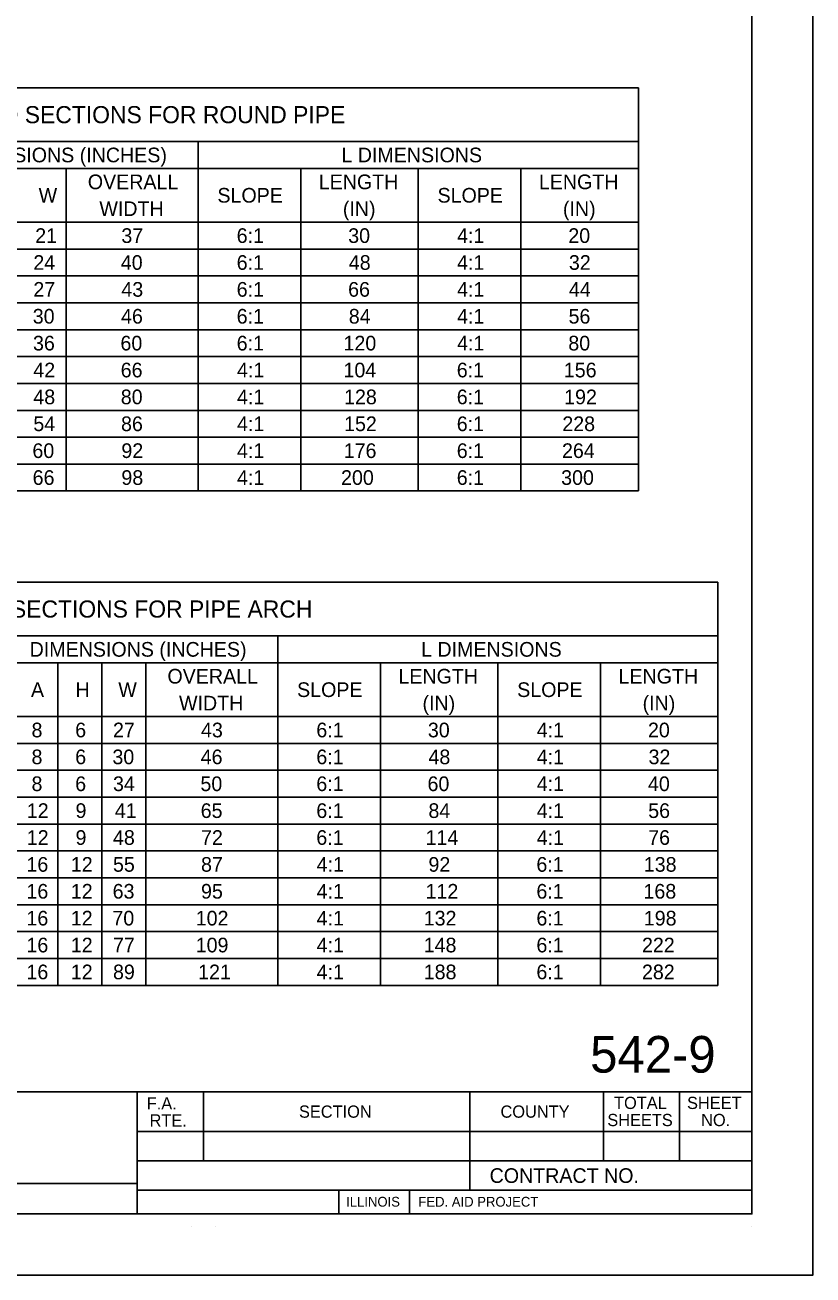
# Model space of a CAD drawing. Extents: x 2133490 to 2172050, y 2138301 to 2145980.
# Drawn here: x 2146767 to 2147090, y 2141438 to 2141949 of the extents above; entities that cross this region are included whole.
import ezdxf

# ---------------------------------------------------------------- set-up
doc = ezdxf.new("R2010")
doc.units = 0
for name, color, linetype in [('RD_Pr_Roadway_Notes', 7, 'Continuous'), ('SH_General_Details', 7, 'Continuous'), ('SH_Printer_Plotting_Border', 7, 'Continuous')]:
    doc.layers.add(name, color=color, linetype=linetype)

msp = doc.modelspace()

# ---------------------------------------------------------------- linework, layer by layer
at = {"layer": 'SH_General_Details'}
for p, q in [((2147089.66, 2141437.58), (2147089.66, 2142537.58)), ((2146616.24, 2141923.4), (2147018.24, 2141923.4)), ((2147018.24, 2141923.4), (2147018.24, 2141758.4)), ((2146616.24, 2141901.4), (2147018.24, 2141901.4)), ((2146838.24, 2141901.4), (2146838.24, 2141758.4)), ((2146652.24, 2141890.4), (2147018.24, 2141890.4)), ((2146784.24, 2141890.4), (2146784.24, 2141758.4)), ((2146880.24, 2141890.4), (2146880.24, 2141758.4)), ((2146928.24, 2141890.4), (2146928.24, 2141758.4)), ((2146970.24, 2141890.4), (2146970.24, 2141758.4)), ((2146616.24, 2141868.4), (2147018.24, 2141868.4)), ((2146616.24, 2141857.4), (2147018.24, 2141857.4)), ((2146616.24, 2141846.4), (2147018.24, 2141846.4)), ((2146616.24, 2141835.4), (2147018.24, 2141835.4)), ((2146616.24, 2141824.4), (2147018.24, 2141824.4)), ((2146616.24, 2141813.4), (2147018.24, 2141813.4)), ((2146616.24, 2141813.4), (2147018.24, 2141813.4)), ((2146616.24, 2141813.4), (2147018.24, 2141813.4)), ((2146616.24, 2141802.4), (2147018.24, 2141802.4)), ((2146616.24, 2141802.4), (2147018.24, 2141802.4)), ((2146616.24, 2141802.4), (2147018.24, 2141802.4)), ((2146616.24, 2141802.4), (2147018.24, 2141802.4)), ((2146616.24, 2141802.4), (2147018.24, 2141802.4)), ((2146616.24, 2141802.4), (2147018.24, 2141802.4)), ((2146616.24, 2141802.4), (2147018.24, 2141802.4)), ((2146616.24, 2141802.4), (2147018.24, 2141802.4)), ((2146616.24, 2141802.4), (2147018.24, 2141802.4)), ((2146616.24, 2141791.4), (2147018.24, 2141791.4)), ((2146616.24, 2141791.4), (2147018.24, 2141791.4)), ((2146616.24, 2141791.4), (2147018.24, 2141791.4)), ((2146616.24, 2141791.4), (2147018.24, 2141791.4)), ((2146616.24, 2141791.4), (2147018.24, 2141791.4)), ((2146616.24, 2141791.4), (2147018.24, 2141791.4)), ((2146616.24, 2141791.4), (2147018.24, 2141791.4)), ((2146616.24, 2141791.4), (2147018.24, 2141791.4)), ((2146616.24, 2141791.4), (2147018.24, 2141791.4)), ((2146616.24, 2141791.4), (2147018.24, 2141791.4)), ((2146616.24, 2141791.4), (2147018.24, 2141791.4)), ((2146616.24, 2141791.4), (2147018.24, 2141791.4)), ((2146616.24, 2141791.4), (2147018.24, 2141791.4)), ((2146616.24, 2141791.4), (2147018.24, 2141791.4)), ((2146616.24, 2141791.4), (2147018.24, 2141791.4)), ((2146616.24, 2141791.4), (2147018.24, 2141791.4)), ((2146616.24, 2141791.4), (2147018.24, 2141791.4)), ((2146616.24, 2141791.4), (2147018.24, 2141791.4)), ((2146616.24, 2141780.4), (2147018.24, 2141780.4)), ((2146616.24, 2141780.4), (2147018.24, 2141780.4)), ((2146616.24, 2141780.4), (2147018.24, 2141780.4)), ((2146616.24, 2141780.4), (2147018.24, 2141780.4)), ((2146616.24, 2141780.4), (2147018.24, 2141780.4)), ((2146616.24, 2141780.4), (2147018.24, 2141780.4)), ((2146616.24, 2141780.4), (2147018.24, 2141780.4)), ((2146616.24, 2141780.4), (2147018.24, 2141780.4)), ((2146616.24, 2141780.4), (2147018.24, 2141780.4)), ((2146616.24, 2141780.4), (2147018.24, 2141780.4)), ((2146616.24, 2141780.4), (2147018.24, 2141780.4)), ((2146616.24, 2141780.4), (2147018.24, 2141780.4)), ((2146616.24, 2141780.4), (2147018.24, 2141780.4)), ((2146616.24, 2141780.4), (2147018.24, 2141780.4)), ((2146616.24, 2141780.4), (2147018.24, 2141780.4)), ((2146616.24, 2141780.4), (2147018.24, 2141780.4)), ((2146616.24, 2141780.4), (2147018.24, 2141780.4)), ((2146616.24, 2141780.4), (2147018.24, 2141780.4)), ((2146616.24, 2141780.4), (2147018.24, 2141780.4)), ((2146616.24, 2141780.4), (2147018.24, 2141780.4)), ((2146616.24, 2141780.4), (2147018.24, 2141780.4)), ((2146616.24, 2141780.4), (2147018.24, 2141780.4)), ((2146616.24, 2141780.4), (2147018.24, 2141780.4)), ((2146616.24, 2141780.4), (2147018.24, 2141780.4)), ((2146616.24, 2141780.4), (2147018.24, 2141780.4)), ((2146616.24, 2141780.4), (2147018.24, 2141780.4)), ((2146616.24, 2141780.4), (2147018.24, 2141780.4)), ((2146616.24, 2141780.4), (2147018.24, 2141780.4)), ((2146616.24, 2141769.4), (2147018.24, 2141769.4)), ((2146616.24, 2141769.4), (2147018.24, 2141769.4)), ((2146616.24, 2141769.4), (2147018.24, 2141769.4)), ((2146616.24, 2141769.4), (2147018.24, 2141769.4)), ((2146616.24, 2141769.4), (2147018.24, 2141769.4)), ((2146616.24, 2141769.4), (2147018.24, 2141769.4)), ((2146616.24, 2141769.4), (2147018.24, 2141769.4)), ((2146616.24, 2141769.4), (2147018.24, 2141769.4)), ((2146616.24, 2141769.4), (2147018.24, 2141769.4)), ((2146616.24, 2141769.4), (2147018.24, 2141769.4)), ((2146616.24, 2141769.4), (2147018.24, 2141769.4)), ((2146616.24, 2141769.4), (2147018.24, 2141769.4)), ((2146616.24, 2141769.4), (2147018.24, 2141769.4)), ((2146616.24, 2141769.4), (2147018.24, 2141769.4)), ((2146616.24, 2141769.4), (2147018.24, 2141769.4)), ((2146616.24, 2141769.4), (2147018.24, 2141769.4)), ((2146616.24, 2141769.4), (2147018.24, 2141769.4)), ((2146616.24, 2141769.4), (2147018.24, 2141769.4)), ((2146616.24, 2141769.4), (2147018.24, 2141769.4)), ((2146616.24, 2141769.4), (2147018.24, 2141769.4)), ((2146616.24, 2141769.4), (2147018.24, 2141769.4)), ((2146616.24, 2141769.4), (2147018.24, 2141769.4)), ((2146616.24, 2141769.4), (2147018.24, 2141769.4)), ((2146616.24, 2141769.4), (2147018.24, 2141769.4)), ((2146616.24, 2141769.4), (2147018.24, 2141769.4)), ((2146616.24, 2141769.4), (2147018.24, 2141769.4)), ((2146616.24, 2141769.4), (2147018.24, 2141769.4)), ((2146616.24, 2141769.4), (2147018.24, 2141769.4)), ((2146616.24, 2141769.4), (2147018.24, 2141769.4)), ((2146616.24, 2141769.4), (2147018.24, 2141769.4)), ((2146616.24, 2141769.4), (2147018.24, 2141769.4)), ((2146616.24, 2141769.4), (2147018.24, 2141769.4)), ((2146616.24, 2141769.4), (2147018.24, 2141769.4)), ((2146616.24, 2141769.4), (2147018.24, 2141769.4)), ((2146616.24, 2141769.4), (2147018.24, 2141769.4)), ((2146616.24, 2141769.4), (2147018.24, 2141769.4)), ((2146616.24, 2141769.4), (2147018.24, 2141769.4)), ((2146616.24, 2141769.4), (2147018.24, 2141769.4)), ((2146616.24, 2141769.4), (2147018.24, 2141769.4)), ((2146616.24, 2141758.4), (2147018.24, 2141758.4)), ((2146616.24, 2141758.4), (2147018.24, 2141758.4)), ((2146616.24, 2141758.4), (2147018.24, 2141758.4)), ((2146616.24, 2141758.4), (2147018.24, 2141758.4)), ((2146616.24, 2141758.4), (2147018.24, 2141758.4)), ((2146616.24, 2141758.4), (2147018.24, 2141758.4)), ((2146616.24, 2141758.4), (2147018.24, 2141758.4)), ((2146616.24, 2141758.4), (2147018.24, 2141758.4)), ((2146616.24, 2141758.4), (2147018.24, 2141758.4)), ((2146616.24, 2141758.4), (2147018.24, 2141758.4)), ((2146616.24, 2141758.4), (2147018.24, 2141758.4)), ((2146616.24, 2141758.4), (2147018.24, 2141758.4)), ((2146564.81, 2141721.1), (2147050.81, 2141721.1)), ((2147050.81, 2141721.1), (2147050.81, 2141556.1)), ((2146564.81, 2141699.1), (2147050.81, 2141699.1)), ((2146870.81, 2141699.1), (2146870.81, 2141556.1)), ((2146612.81, 2141688.1), (2147050.81, 2141688.1)), ((2146780.81, 2141688.1), (2146780.81, 2141556.1)), ((2146798.81, 2141688.1), (2146798.81, 2141556.1)), ((2146816.81, 2141688.1), (2146816.81, 2141556.1)), ((2146912.81, 2141688.1), (2146912.81, 2141556.1)), ((2146960.81, 2141688.1), (2146960.81, 2141556.1)), ((2147002.81, 2141688.1), (2147002.81, 2141556.1)), ((2146564.81, 2141666.1), (2147050.81, 2141666.1)), ((2146564.81, 2141655.1), (2147050.81, 2141655.1)), ((2146564.81, 2141644.1), (2147050.81, 2141644.1)), ((2146564.81, 2141633.1), (2147050.81, 2141633.1)), ((2146564.81, 2141622.1), (2147050.81, 2141622.1)), ((2146564.81, 2141611.1), (2147050.81, 2141611.1)), ((2146564.81, 2141611.1), (2147050.81, 2141611.1)), ((2146564.81, 2141600.1), (2147050.81, 2141600.1)), ((2146564.81, 2141600.1), (2147050.81, 2141600.1)), ((2146564.81, 2141600.1), (2147050.81, 2141600.1)), ((2146564.81, 2141600.1), (2147050.81, 2141600.1)), ((2146564.81, 2141589.1), (2147050.81, 2141589.1)), ((2146564.81, 2141589.1), (2147050.81, 2141589.1)), ((2146564.81, 2141589.1), (2147050.81, 2141589.1)), ((2146564.81, 2141589.1), (2147050.81, 2141589.1)), ((2146564.81, 2141589.1), (2147050.81, 2141589.1)), ((2146564.81, 2141589.1), (2147050.81, 2141589.1)), ((2146564.81, 2141589.1), (2147050.81, 2141589.1)), ((2146564.81, 2141578.1), (2147050.81, 2141578.1)), ((2146564.81, 2141578.1), (2147050.81, 2141578.1)), ((2146564.81, 2141578.1), (2147050.81, 2141578.1)), ((2146564.81, 2141578.1), (2147050.81, 2141578.1)), ((2146564.81, 2141578.1), (2147050.81, 2141578.1)), ((2146564.81, 2141578.1), (2147050.81, 2141578.1)), ((2146564.81, 2141578.1), (2147050.81, 2141578.1)), ((2146564.81, 2141578.1), (2147050.81, 2141578.1)), ((2146564.81, 2141578.1), (2147050.81, 2141578.1)), ((2146564.81, 2141578.1), (2147050.81, 2141578.1)), ((2146564.81, 2141578.1), (2147050.81, 2141578.1)), ((2146564.81, 2141567.1), (2147050.81, 2141567.1)), ((2146564.81, 2141567.1), (2147050.81, 2141567.1)), ((2146564.81, 2141567.1), (2147050.81, 2141567.1)), ((2146564.81, 2141567.1), (2147050.81, 2141567.1)), ((2146564.81, 2141567.1), (2147050.81, 2141567.1)), ((2146564.81, 2141567.1), (2147050.81, 2141567.1)), ((2146564.81, 2141567.1), (2147050.81, 2141567.1)), ((2146564.81, 2141567.1), (2147050.81, 2141567.1)), ((2146564.81, 2141567.1), (2147050.81, 2141567.1)), ((2146564.81, 2141567.1), (2147050.81, 2141567.1)), ((2146564.81, 2141567.1), (2147050.81, 2141567.1)), ((2146564.81, 2141567.1), (2147050.81, 2141567.1)), ((2146564.81, 2141567.1), (2147050.81, 2141567.1)), ((2146564.81, 2141567.1), (2147050.81, 2141567.1)), ((2146564.81, 2141567.1), (2147050.81, 2141567.1)), ((2146564.81, 2141567.1), (2147050.81, 2141567.1)), ((2146564.81, 2141556.1), (2147050.81, 2141556.1)), ((2146564.81, 2141556.1), (2147050.81, 2141556.1)), ((2146564.81, 2141556.1), (2147050.81, 2141556.1)), ((2146564.81, 2141556.1), (2147050.81, 2141556.1)), ((2146564.81, 2141556.1), (2147050.81, 2141556.1)), ((2146564.81, 2141556.1), (2147050.81, 2141556.1)), ((2145489.66, 2141512.58), (2147064.66, 2141512.58)), ((2146813.37, 2141512.58), (2146813.37, 2141462.58)), ((2146840.38, 2141512.58), (2146840.38, 2141484.32)), ((2146949.38, 2141512.58), (2146949.38, 2141472.32)), ((2147003.98, 2141512.58), (2147003.98, 2141484.32)), ((2147035.02, 2141512.58), (2147035.02, 2141484.32)), ((2146813.37, 2141496.32), (2147064.66, 2141496.32)), ((2146813.37, 2141484.32), (2147064.66, 2141484.32)), ((2146428.37, 2141475.08), (2146813.37, 2141475.08)), ((2146813.37, 2141472.32), (2147064.66, 2141472.32)), ((2146895.73, 2141472.32), (2146895.73, 2141462.58)), ((2146924.73, 2141472.32), (2146924.73, 2141462.58)), ((2146835.38, 2141457.58), (2146835.38, 2141457.58)), ((2146845.38, 2141457.58), (2146845.38, 2141457.58)), ((2147064.66, 2141457.58), (2147064.66, 2141457.58)), ((2147089.66, 2141437.58), (2145389.66, 2141437.58))]:
    msp.add_line(p, q, dxfattribs=at)
msp.add_lwpolyline([(2145489.66, 2142512.58), (2147064.66, 2142512.58), (2147064.66, 2141462.58), (2145489.66, 2141462.58)], close=True, dxfattribs=at)
at = {"layer": 'SH_Printer_Plotting_Border'}
msp.add_lwpolyline([(2145389.66, 2141437.58), (2147089.66, 2141437.58), (2147089.66, 2142537.58), (2145389.66, 2142537.58)], close=True, dxfattribs=at)

# ---------------------------------------------------------------- texts
at = {"layer": 'RD_Pr_Roadway_Notes'}
for s, height, p in [('METAL END SECTIONS FOR ROUND PIPE', 7, (2146711.17, 2141908.9)), ('DIMENSIONS (INCHES)', 6, (2146736.76, 2141892.9)), ('L DIMENSIONS', 6, (2146896.83, 2141892.9)), (' OVERALL', 6, (2146790.89, 2141881.9)), ('LENGTH', 6, (2146887.58, 2141881.9)), ('LENGTH', 6, (2146977.58, 2141881.9)), ('W', 6, (2146773.02, 2141876.4)), ('SLOPE', 6, (2146846.13, 2141876.4)), ('SLOPE', 6, (2146936.13, 2141876.4)), ('WIDTH', 6, (2146797.85, 2141870.9)), ('(IN)', 6, (2146897.41, 2141870.9)), ('(IN)', 6, (2146987.41, 2141870.9)), ('21', 6, (2146771.61, 2141859.9)), ('37', 6, (2146806.85, 2141859.9)), ('6:1', 6, (2146854, 2141859.9)), ('30', 6, (2146899.61, 2141859.9)), ('4:1', 6, (2146944.14, 2141859.9)), ('20', 6, (2146989.61, 2141859.9)), ('24', 6, (2146770.85, 2141848.9)), ('40', 6, (2146806.61, 2141848.9)), ('6:1', 6, (2146854, 2141848.9)), ('48', 6, (2146899.85, 2141848.9)), ('4:1', 6, (2146944.14, 2141848.9)), ('32', 6, (2146989.85, 2141848.9)), ('27', 6, (2146770.85, 2141837.9)), ('43', 6, (2146806.85, 2141837.9)), ('6:1', 6, (2146854, 2141837.9)), ('66', 6, (2146899.57, 2141837.9)), ('4:1', 6, (2146944.14, 2141837.9)), ('44', 6, (2146989.85, 2141837.9)), ('30', 6, (2146770.61, 2141826.9)), ('46', 6, (2146806.71, 2141826.9)), ('6:1', 6, (2146854, 2141826.9)), ('84', 6, (2146899.85, 2141826.9)), ('4:1', 6, (2146944.14, 2141826.9)), ('56', 6, (2146989.71, 2141826.9)), ('36', 6, (2146770.71, 2141815.9)), ('60', 6, (2146806.47, 2141815.9)), ('6:1', 6, (2146854, 2141815.9)), ('120', 6, (2146897.68, 2141815.9)), ('4:1', 6, (2146944.14, 2141815.9)), ('80', 6, (2146989.61, 2141815.9)), ('42', 6, (2146770.85, 2141804.9)), ('66', 6, (2146806.57, 2141804.9)), ('4:1', 6, (2146854.14, 2141804.9)), ('104', 6, (2146897.68, 2141804.9)), ('6:1', 6, (2146944, 2141804.9)), ('156', 6, (2146987.77, 2141804.9)), ('48', 6, (2146770.85, 2141793.9)), ('80', 6, (2146806.61, 2141793.9)), ('4:1', 6, (2146854.14, 2141793.9)), ('128', 6, (2146897.91, 2141793.9)), ('6:1', 6, (2146944, 2141793.9)), ('192', 6, (2146987.91, 2141793.9)), ('54', 6, (2146770.85, 2141782.9)), ('86', 6, (2146806.71, 2141782.9)), ('4:1', 6, (2146854.14, 2141782.9)), ('152', 6, (2146897.91, 2141782.9)), ('6:1', 6, (2146944, 2141782.9)), ('228', 6, (2146987.16, 2141782.9)), ('60', 6, (2146770.47, 2141771.9)), ('92', 6, (2146806.85, 2141771.9)), ('4:1', 6, (2146854.14, 2141771.9)), ('176', 6, (2146897.77, 2141771.9)), ('6:1', 6, (2146944, 2141771.9)), ('264', 6, (2146987.02, 2141771.9)), ('66', 6, (2146770.57, 2141760.9)), ('98', 6, (2146806.85, 2141760.9)), ('4:1', 6, (2146854.14, 2141760.9)), ('200', 6, (2146896.68, 2141760.9)), ('6:1', 6, (2146944, 2141760.9)), ('300', 6, (2146986.68, 2141760.9)), ('METAL END SECTIONS FOR PIPE ARCH', 7, (2146705.51, 2141706.6)), ('DIMENSIONS (INCHES)', 6, (2146769.33, 2141690.6)), ('L DIMENSIONS', 6, (2146929.4, 2141690.6)), (' OVERALL', 6, (2146823.46, 2141679.6)), ('LENGTH', 6, (2146920.15, 2141679.6)), ('LENGTH', 6, (2147010.15, 2141679.6)), ('A', 6, (2146769.88, 2141674.1)), ('H', 6, (2146788.11, 2141674.1)), ('W', 6, (2146805.59, 2141674.1)), ('SLOPE', 6, (2146878.7, 2141674.1)), ('SLOPE', 6, (2146968.7, 2141674.1)), ('WIDTH', 6, (2146830.42, 2141668.6)), ('(IN)', 6, (2146929.98, 2141668.6)), ('(IN)', 6, (2147019.98, 2141668.6)), ('8', 6, (2146770.11, 2141657.6)), ('6', 6, (2146787.97, 2141657.6)), ('27', 6, (2146803.42, 2141657.6)), ('43', 6, (2146839.42, 2141657.6)), ('6:1', 6, (2146886.57, 2141657.6)), ('30', 6, (2146932.18, 2141657.6)), ('4:1', 6, (2146976.71, 2141657.6)), ('20', 6, (2147022.18, 2141657.6)), ('8', 6, (2146770.11, 2141646.6)), ('6', 6, (2146787.97, 2141646.6)), ('30', 6, (2146803.18, 2141646.6)), ('46', 6, (2146839.28, 2141646.6)), ('6:1', 6, (2146886.57, 2141646.6)), ('48', 6, (2146932.42, 2141646.6)), ('4:1', 6, (2146976.71, 2141646.6)), ('32', 6, (2147022.42, 2141646.6)), ('8', 6, (2146770.11, 2141635.6)), ('6', 6, (2146787.97, 2141635.6)), ('34', 6, (2146803.42, 2141635.6)), ('50', 6, (2146839.18, 2141635.6)), ('6:1', 6, (2146886.57, 2141635.6)), ('60', 6, (2146932.04, 2141635.6)), ('4:1', 6, (2146976.71, 2141635.6)), ('40', 6, (2147022.18, 2141635.6)), ('12', 6, (2146768.18, 2141624.6)), ('9', 6, (2146788.11, 2141624.6)), ('41', 6, (2146804.18, 2141624.6)), ('65', 6, (2146839.28, 2141624.6)), ('6:1', 6, (2146886.57, 2141624.6)), ('84', 6, (2146932.42, 2141624.6)), ('4:1', 6, (2146976.71, 2141624.6)), ('56', 6, (2147022.28, 2141624.6)), ('12', 6, (2146768.18, 2141613.6)), ('9', 6, (2146788.11, 2141613.6)), ('48', 6, (2146803.42, 2141613.6)), ('72', 6, (2146839.42, 2141613.6)), ('6:1', 6, (2146886.57, 2141613.6)), ('114', 6, (2146931.24, 2141613.6)), ('4:1', 6, (2146976.71, 2141613.6)), ('76', 6, (2147022.28, 2141613.6)), ('16', 6, (2146768.03, 2141602.6)), ('12', 6, (2146786.18, 2141602.6)), ('55', 6, (2146803.42, 2141602.6)), ('87', 6, (2146839.42, 2141602.6)), ('4:1', 6, (2146886.71, 2141602.6)), ('92', 6, (2146932.42, 2141602.6)), ('6:1', 6, (2146976.57, 2141602.6)), ('138', 6, (2147020.48, 2141602.6)), ('16', 6, (2146768.03, 2141591.6)), ('12', 6, (2146786.18, 2141591.6)), ('63', 6, (2146803.28, 2141591.6)), ('95', 6, (2146839.42, 2141591.6)), ('4:1', 6, (2146886.71, 2141591.6)), ('112', 6, (2146931.24, 2141591.6)), ('6:1', 6, (2146976.57, 2141591.6)), ('168', 6, (2147020.34, 2141591.6)), ('16', 6, (2146768.03, 2141580.6)), ('12', 6, (2146786.18, 2141580.6)), ('70', 6, (2146803.18, 2141580.6)), ('102', 6, (2146837.25, 2141580.6)), ('4:1', 6, (2146886.71, 2141580.6)), ('132', 6, (2146930.48, 2141580.6)), ('6:1', 6, (2146976.57, 2141580.6)), ('198', 6, (2147020.48, 2141580.6)), ('16', 6, (2146768.03, 2141569.6)), ('12', 6, (2146786.18, 2141569.6)), ('77', 6, (2146803.42, 2141569.6)), ('109', 6, (2146837.25, 2141569.6)), ('4:1', 6, (2146886.71, 2141569.6)), ('148', 6, (2146930.48, 2141569.6)), ('6:1', 6, (2146976.57, 2141569.6)), ('222', 6, (2147019.73, 2141569.6)), ('16', 6, (2146768.03, 2141558.6)), ('12', 6, (2146786.18, 2141558.6)), ('89', 6, (2146803.42, 2141558.6)), ('121', 6, (2146838.24, 2141558.6)), ('4:1', 6, (2146886.71, 2141558.6)), ('4:1', 6, (2146886.71, 2141558.6)), ('188', 6, (2146930.48, 2141558.6)), ('6:1', 6, (2146976.57, 2141558.6)), ('282', 6, (2147019.73, 2141558.6))]:
    msp.add_text(s, height=height, dxfattribs=at).set_placement(p)
at = {"layer": 'SH_General_Details'}
for s, height, p in [('542-9', 15, (2146998.54, 2141520.39)), ('F.A.  ', 5, (2146817.23, 2141505.33)), ('TOTAL', 4.999, (2147008.32, 2141505.51)), ('SHEET', 4.999, (2147038.16, 2141505.51)), ('RTE.', 5, (2146818.39, 2141498.33)), ('SECTION', 4.999, (2146879.48, 2141501.95)), ('COUNTY', 4.999, (2146961.88, 2141501.95)), ('SHEETS', 4.999, (2147005.57, 2141498.51)), ('NO.', 4.999, (2147043.92, 2141498.51)), ('CONTRACT NO.      ', 6, (2146957.43, 2141475.26)), ('ILLINOIS', 4, (2146898.77, 2141465.56)), ('FED. AID PROJECT', 4, (2146928.29, 2141465.56))]:
    msp.add_text(s, height=height, dxfattribs=at).set_placement(p)

doc.saveas('drawing.dxf')
